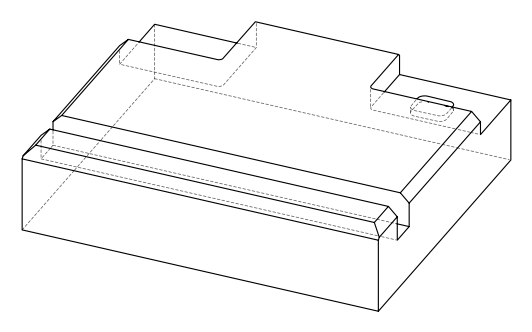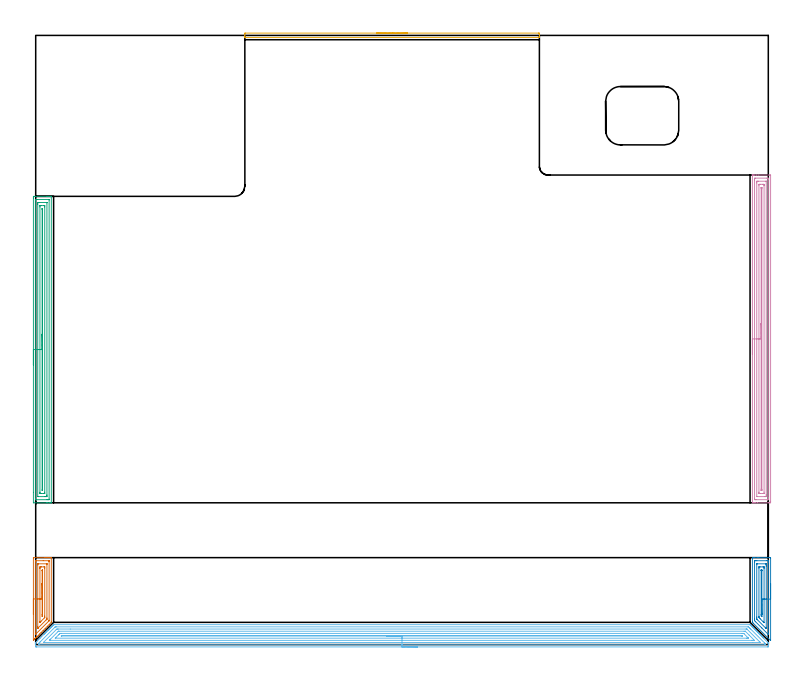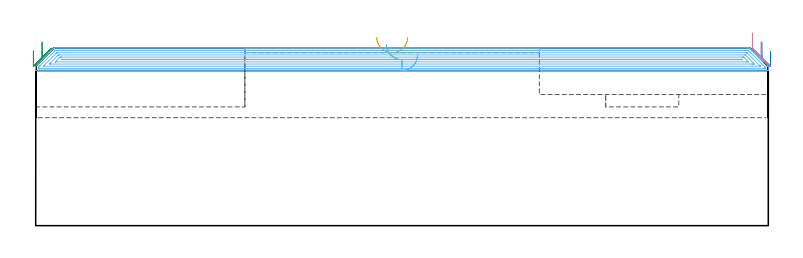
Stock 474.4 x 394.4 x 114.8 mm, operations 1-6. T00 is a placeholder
(PLAN: 10 operations, 4 tool changes, 161.8 min)
(1 AREA_MILL | FG_CHAMFER_SURFACE | UGT0205_001 | 2.08 min | 4208 mm3)
(2 AREA_MILL_1 | FG_CHAMFER_SURFACE_1 | UGT0205_001 | 2.1 min | 4361 mm3)
(3 AREA_MILL_2 | FG_CHAMFER_SURFACE_2 | UGT0205_001 | 8.11 min | 14209 mm3)
(4 AREA_MILL_3 | FG_CHAMFER_SURFACE_3 | UGT0205_001 | 8.67 min | 15678 mm3)
(5 AREA_MILL_4 | FG_CHAMFER_SURFACE_4 | UGT0205_001 | 1.68 min | 765 mm3)
(6 AREA_MILL_5 | FG_CHAMFER_SURFACE_5 | UGT0205_001 | 22.48 min | 47758 mm3)
(7 MILL_CORNER_NOTCH_RECTANGULAR | CORNER_NOTCH_RECTANGULAR | NXT0201_013 | Follow Part, ap 2.5, ae 75% | 52.62 min | 399898 mm3)
(8 MILL_CORNER_NOTCH_RECTANGULAR_1 | CORNER_NOTCH_RECTANGULAR_1 | NXT0201_011 | Follow Part, ap 3, ae 75% | 50.14 min | 533958 mm3)
(9 MILL_RECTANGULAR_POCKET | POCKET_RECTANGULAR_STRAIGHT | UGT0201_100 | Follow Part, ap 4.5, ae 75% | 0.77 min | 13667 mm3)
(10 MILL_RECTANGULAR_SLOT | SLOT_RECTANGULAR | UGT0201_004 | Follow Part, ap 8, ae 75% | 13.15 min | 754271 mm3)
(TOOL UGT0205_001 | Chamfer Mill 20 x 3 x 45 deg. | D20 FL50 Z2)
(TOOL NXT0201_013 | ENDMILL 10mm | D10 FL30 Z4)
(TOOL NXT0201_011 | ENDMILL 12mm [2P460-1200-NA 1630] | D12 FL38 Z6)
(TOOL UGT0201_100 | End Mill 18 mm | D18 FL22 Z2)
(TOOL UGT0201_004 | End Mill 32 mm | D32 FL53 Z6)
(OP 1 AREA_MILL)
G17 G21 G94 G90
T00 M6
G54
G17 G0 G90 X-1.5 Y19.55 S1061 M3
G43 Z124.8 H0
Z113.2
G94 G1 Y19.588 Z112.329 F250.
Y19.702 Z111.464
Y19.891 Z110.612
Y20.153 Z109.78
Y20.487 Z108.974
Y20.89 Z108.2
Y21.358 Z107.464
Y21.889 Z106.772
Y22.479 Z106.129
Y23.122 Z105.54
Y23.814 Z105.009
Y24.55 Z104.54
Y25.324 Z104.137
Y26.13 Z103.803
Y26.962 Z103.541
Y27.813 Z103.352
Y28.678 Z103.238
Y29.55 Z103.2
Y55.753
X-1.495 Y56.151 Z103.202
X-1.491 Y56.29 Z103.205
X-1.347 Y56.3 Z103.35
X6.069 Z110.762
X6.749 Z111.447
X6.953 Z111.65
X7.634 Z112.331
X7.838 Z112.534
X8.246 Z112.945
X9.198 Z113.897
X9.607 Z114.305
X9.874 Y56.299 Z114.572
X10.094 Y56.29 Z114.792
X10.1 Y56.197 Z114.8
Y14.894
X10.099 Y14.405 Z114.782
X10.059 Y14.357 Z114.755
X8.818 Y13.117 Z113.517
X7.543 Y11.843 Z112.242
X6.153 Y10.453 Z110.852
X4.821 Y9.12 Z109.52
X3.488 Y7.788 Z108.187
X2.6 Y6.9 Z107.299
X1.712 Y6.011 Z106.411
X0.824 Y5.123 Z105.523
X0.762 Y5.061 Z105.459
X0.702 Y5.001 Z105.401
X0.527 Y4.827 Z105.226
X0.467 Y4.766 Z105.164
X0.408 Y4.707 Z105.107
X0.231 Y4.531 Z104.93
X0.173 Y4.471 Z104.869
X0.114 Y4.414 Z104.813
X-0.065 Y4.235 Z104.634
X-0.122 Y4.176 Z104.575
X-0.179 Y4.12 Z104.52
X-0.361 Y3.939 Z104.338
X-0.417 Y3.881 Z104.28
X-0.473 Y3.827 Z104.226
X-0.657 Y3.643 Z104.042
X-0.712 Y3.587 Z103.985
X-0.766 Y3.533 Z103.933
X-0.953 Y3.347 Z103.746
X-1.007 Y3.292 Z103.69
X-1.164 Y3.136 Z103.536
X-1.25 Y3.05 Z103.45
X-1.449 Y2.857 Z103.249
X-1.496 Y2.815 Z103.202
X-1.5 Y3.016 Z103.2
Y3.033
Y29.55
X-0.086 Z104.614
X-0.085 Y53.977 Z104.615
X-0.081 Y54.189 Z104.619
X-0.079 Y54.286 Z104.621
X0.119 Y54.292 Z104.819
X0.442 Y54.299 Z105.142
X4.863 Y54.3 Z109.563
X8.401 Z113.101
X8.579 Y54.299 Z113.279
X8.64 Y54.297 Z113.34
X8.665 Y54.294 Z113.365
X8.678 Y54.29 Z113.378
X8.68 Y54.277 Z113.38
X8.683 Y54.19 Z113.383
X8.686 Y54.014 Z113.386
Y53.977
Y15.782
X8.684 Y15.569 Z113.384
X8.681 Y15.464 Z113.381
X8.679 Y15.441 Z113.379
X8.665 Y15.422 Z113.365
X8.632 Y15.385 Z113.332
X8.433 Y15.184 Z113.133
X0.013 Y6.764 Z104.713
X-0.05 Y6.705 Z104.65
X-0.07 Y6.69 Z104.63
X-0.079 Y6.685 Z104.621
X-0.086 Y6.9 Z104.614
Y29.55
X1.329 Z106.029
Y51.631
X1.332 Y52.2 Z106.032
X1.334 Y52.279 Z106.034
X1.335 Y52.29 Z106.035
X1.382 Y52.294 Z106.082
X1.448 Y52.298 Z106.148
X1.548 Y52.3 Z106.248
X1.647 Z106.347
X6.953 Y52.299 Z111.653
X7.053 Y52.297 Z111.753
X7.25 Y52.29 Z111.95
X7.266 Y52.282 Z111.966
X7.268 Y52.273 Z111.968
X7.27 Y52.246 Z111.97
X7.271 Y52.2 Z111.971
Y51.881
Y17.239
X7.269 Y16.67 Z111.969
X7.266 Y16.511 Z111.966
X7.264 Y16.476 Z111.964
X7.246 Y16.453 Z111.946
X7.21 Y16.413 Z111.91
X6.953 Y16.153 Z111.653
X6.769 Y15.968 Z111.469
X1.647 Y10.846 Z106.347
X1.449 Y10.651 Z106.149
X1.403 Y10.607 Z106.103
X1.345 Y10.555 Z106.045
X1.335 Y10.627 Z106.035
X1.332 Y10.686 Z106.032
X1.33 Y10.771 Z106.03
X1.329 Y11.341 Z106.029
X1.328 Y11.66 Z106.028
X1.329 Y29.55 Z106.029
X2.743 Z107.443
Y49.323
X2.744 Y49.536 Z107.444
X2.749 Y50.205 Z107.449
X2.756 Y50.29 Z107.456
X2.845 Y50.293 Z107.545
X3.035 Y50.297 Z107.735
X3.416 Y50.3 Z108.116
X3.539 Z108.239
X5.308 Z110.008
X5.613 Y50.299 Z110.313
X5.766 Y50.296 Z110.466
X5.841 Y50.29 Z110.541
X5.851 Y50.288 Z110.551
X5.853 Y50.277 Z110.553
X5.855 Y50.25 Z110.555
X5.857 Y49.748 Z110.557
Y49.536
Y18.447
X5.855 Y17.773 Z110.555
X5.852 Y17.559 Z110.552
X5.85 Y17.521 Z110.55
X5.824 Y17.485 Z110.524
X5.762 Y17.417 Z110.462
X5.667 Y17.317 Z110.367
X3.416 Y15.064 Z108.116
X2.887 Y14.536 Z107.587
X2.845 Y14.494 Z107.545
X2.797 Y14.449 Z107.497
X2.755 Y14.412 Z107.455
X2.75 Y14.41 Z107.45
X2.747 Y14.419 Z107.447
X2.745 Y14.455 Z107.445
X2.743 Y14.681 Z107.443
Y14.894
Y29.55
X4.157 Z108.857
X4.158 Y47.759 Z108.858
X4.159 Y47.901 Z108.859
X4.163 Y48.046 Z108.863
X4.172 Y48.29 Z108.872
X4.3 Y48.296 Z109.
X4.377 Z109.077
X4.423 Y48.293 Z109.123
X4.432 Y48.291 Z109.132
X4.436 Y48.27 Z109.136
X4.439 Y48.19 Z109.139
X4.442 Y47.903 Z109.142
X4.443 Y47.759 Z109.143
Y19.192
X4.441 Y18.819 Z109.141
X4.438 Y18.633 Z109.138
X4.435 Y18.545 Z109.135
X4.347 Y18.447 Z109.047
X4.323 Y18.424 Z109.023
X4.3 Y18.407 Z109.
X4.164 Y18.319 Z108.864
X4.161 Y18.447 Z108.861
X4.159 Y18.589 Z108.859
X4.157 Y19.335 Z108.857
Y19.479
Y29.55
Y30.421 Z108.895
Y31.286 Z109.009
Y32.138 Z109.198
Y32.97 Z109.46
Y33.776 Z109.794
Y34.55 Z110.197
Y35.286 Z110.665
Y35.978 Z111.197
Y36.621 Z111.786
Y37.21 Z112.429
Y37.741 Z113.121
Y38.21 Z113.857
Y38.613 Z114.631
Y38.947 Z115.437
Y39.209 Z116.269
Y39.398 Z117.12
Y39.512 Z117.985
Y39.55 Z118.857
G0 Z124.8
M5
M2
(OP 2 AREA_MILL_1)
G17 G21 G94 G90
T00 M6
G54
G17 G0 G90 X475.8 Y39.45 S1061 M3
G43 Z124.8 H0
Z113.
G94 G1 Y39.412 Z112.128 F250.
Y39.298 Z111.264
Y39.109 Z110.412
Y38.847 Z109.58
Y38.513 Z108.774
Y38.11 Z108.
Y37.642 Z107.264
Y37.11 Z106.572
Y36.521 Z105.929
Y35.878 Z105.34
Y35.186 Z104.809
Y34.45 Z104.34
Y33.676 Z103.937
Y32.87 Z103.603
Y32.038 Z103.341
Y31.186 Z103.152
Y30.322 Z103.038
Y29.45 Z103.
Y2.842
X475.798 Y2.726 Z103.002
X475.792 Y2.617 Z103.006
X475.681 Y2.721 Z103.116
X475.518 Y2.882 Z103.281
X464.465 Y13.935 Z114.334
X464.133 Y14.266 Z114.664
X464.005 Y14.397 Z114.791
X464. Y14.756 Z114.8
Y56.166
X464.003 Y56.29 Z114.788
X464.034 Y56.294 Z114.758
X464.338 Y56.3 Z114.461
X464.919 Z113.88
X465.453 Z113.342
X467.498 Z111.299
X468.121 Z110.673
X475.237 Z103.56
X475.55 Y56.298 Z103.247
X475.791 Y56.29 Z103.005
X475.799 Y56.049 Z102.999
X475.8 Y29.45 Z103.
X474.386 Z104.414
Y6.703
X474.385 Y6.664 Z104.415
X474.381 Y6.587 Z104.419
X474.375 Y6.486 Z104.425
X474.347 Y6.51 Z104.453
X474.11 Y6.741 Z104.69
X470.101 Y10.748 Z108.699
X466.095 Y14.756 Z112.705
X465.453 Y15.409 Z113.347
X465.421 Y15.646 Z113.379
X465.418 Y15.682 Z113.382
X465.414 Y16.537 Z113.386
Y16.576
Y53.088
X465.417 Y53.94 Z113.383
X465.419 Y53.974 Z113.381
X465.453 Y54.29 Z113.347
X465.985 Y54.298 Z112.815
X466.342 Y54.299 Z112.458
X466.872 Y54.3 Z111.928
X473.458 Y54.299 Z105.342
X473.991 Y54.297 Z104.809
X474.347 Y54.29 Z104.453
X474.381 Y53.94 Z104.419
X474.383 Y53.904 Z104.417
X474.386 Y53.05 Z104.414
Y29.45
X472.972 Z105.828
X472.971 Y11.194 Z105.829
X472.97 Y10.792 Z105.83
X472.966 Y10.387 Z105.834
X472.965 Y10.35 Z105.835
X472.931 Y10.379 Z105.869
X472.847 Y10.457 Z105.953
X472.723 Y10.578 Z106.077
X472.568 Y10.731 Z106.232
X467.232 Y16.069 Z111.568
X466.999 Y16.307 Z111.801
X466.884 Y16.427 Z111.916
X466.835 Y16.484 Z111.965
X466.834 Y16.537 Z111.966
X466.83 Y16.939 Z111.97
X466.829 Y17.428 Z111.971
X466.828 Y17.831 Z111.972
X466.829 Y52.159 Z111.971
X466.83 Y52.26 Z111.97
X466.832 Y52.283 Z111.968
X466.834 Y52.288 Z111.966
X466.857 Y52.292 Z111.943
X466.95 Y52.297 Z111.85
X467.091 Y52.3 Z111.709
X472.428 Z106.372
X472.568 Y52.298 Z106.232
X472.709 Y52.294 Z106.091
X472.965 Y52.284 Z105.835
X472.967 Y52.159 Z105.833
X472.97 Y51.757 Z105.83
X472.971 Y51.268 Z105.829
X472.972 Y50.865 Z105.828
Y29.45
X471.557 Z107.243
Y14.445
X471.556 Y14.289 Z107.244
X471.553 Y14.213 Z107.247
X471.552 Y14.209 Z107.248
X471.542 Y14.215 Z107.258
X471.511 Y14.242 Z107.289
X470.993 Y14.756 Z107.807
X469.011 Y16.74 Z109.789
X468.332 Y17.428 Z110.468
X468.25 Y17.528 Z110.55
X468.247 Y17.62 Z110.553
X468.245 Y17.812 Z110.555
X468.243 Y18.196 Z110.557
Y18.318
Y49.487
X468.249 Y50.25 Z110.551
X468.255 Y50.29 Z110.545
X468.301 Y50.293 Z110.499
X468.402 Y50.297 Z110.398
X468.605 Y50.299 Z110.195
X469.011 Y50.3 Z109.789
X470.867 Z107.933
X471.23 Y50.299 Z107.57
X471.412 Y50.297 Z107.388
X471.502 Y50.294 Z107.298
X471.543 Y50.29 Z107.257
X471.55 Y50.265 Z107.25
X471.556 Y49.61 Z107.244
X471.557 Y49.487 Z107.243
Y29.45
X470.143 Z108.657
X470.142 Y18.966 Z108.658
X470.138 Y18.318 Z108.662
X470.136 Y18.082 Z108.664
X469.9 Y18.3 Z108.9
X469.881 Y18.318 Z108.919
X469.664 Y18.555 Z109.136
X469.659 Y19.209 Z109.141
X469.658 Y19.451 Z109.142
X469.657 Y47.949 Z109.143
X469.66 Y48.193 Z109.14
X469.663 Y48.262 Z109.137
X469.666 Y48.291 Z109.134
X469.679 Y48.293 Z109.121
X469.752 Y48.296 Z109.048
X469.9 Y48.297 Z108.9
X470.097 Y48.292 Z108.703
X470.129 Y48.29 Z108.671
X470.136 Y48.278 Z108.664
X470.138 Y48.241 Z108.662
X470.141 Y48.112 Z108.659
X470.143 Y47.95 Z108.657
Y47.706
Y29.45
Y28.578 Z108.695
Y27.713 Z108.809
Y26.862 Z108.998
Y26.03 Z109.26
Y25.224 Z109.594
Y24.45 Z109.997
Y23.714 Z110.465
Y23.022 Z110.996
Y22.379 Z111.586
Y21.79 Z112.229
Y21.258 Z112.921
Y20.79 Z113.657
Y20.387 Z114.431
Y20.053 Z115.237
Y19.791 Z116.069
Y19.602 Z116.92
Y19.488 Z117.785
Y19.45 Z118.657
G0 Z124.8
M5
M2
(OP 3 AREA_MILL_2)
G17 G21 G94 G90
T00 M6
G54
G17 G0 G90 X-1.5 Y181. S1061 M3
G43 Z124.8 H0
Z113.2
G94 G1 Y181.038 Z112.328 F250.
Y181.152 Z111.464
Y181.341 Z110.612
Y181.603 Z109.78
Y181.937 Z108.974
Y182.34 Z108.2
Y182.808 Z107.464
Y183.34 Z106.772
Y183.929 Z106.129
Y184.572 Z105.54
Y185.264 Z105.009
Y186. Z104.54
Y186.774 Z104.137
Y187.58 Z103.803
Y188.412 Z103.541
Y189.264 Z103.352
Y190.128 Z103.238
Y191. Z103.2
Y289.202
X-1.499 Y289.597 Z103.201
X-1.494 Y290.089 Z103.203
X-1.491 Y290.191 Z103.206
X-1.007 Y290.196 Z103.691
X-0.409 Y290.2 Z104.288
X6.953 Z111.647
X7.527 Z112.224
X7.838 Z112.534
X8.411 Z113.107
X8.722 Z113.417
X9.753 Z114.453
X10.083 Y290.192 Z114.774
X10.097 Y290.191 Z114.788
X10.1 Y290.043 Z114.8
Y91.957
X10.097 Y91.809 Z114.788
X10.083 Y91.807 Z114.774
X9.753 Y91.8 Z114.452
X9.344 Z114.044
X8.722 Z113.417
X7.527 Z112.224
X6.953 Z111.647
X-1.294 Y91.801 Z103.403
X-1.492 Y91.81 Z103.206
X-1.499 Y92.008 Z103.199
X-1.5 Y98.565 Z103.2
Y191.
X-0.086 Z104.614
Y287.812
X-0.084 Y288.026 Z104.616
X-0.081 Y288.133 Z104.619
X-0.079 Y288.178 Z104.621
X-0.006 Y288.19 Z104.694
X0.38 Y288.198 Z105.08
X0.762 Y288.199 Z105.462
X1.263 Y288.2 Z105.963
X8.339 Y288.199 Z113.039
X8.566 Y288.195 Z113.266
X8.668 Y288.19 Z113.368
X8.679 Y288.187 Z113.379
X8.681 Y288.171 Z113.381
X8.684 Y288.126 Z113.384
X8.685 Y288.034 Z113.385
X8.686 Y287.849 Z113.386
Y94.188
X8.684 Y93.974 Z113.384
X8.681 Y93.867 Z113.381
X8.679 Y93.822 Z113.379
X8.606 Y93.81 Z113.306
X8.22 Y93.802 Z112.92
X7.838 Y93.801 Z112.538
X7.337 Y93.8 Z112.037
X0.261 Y93.801 Z104.961
X0.034 Y93.805 Z104.734
X-0.068 Y93.81 Z104.632
X-0.079 Y93.813 Z104.621
X-0.081 Y93.829 Z104.619
X-0.084 Y93.874 Z104.616
X-0.085 Y93.966 Z104.615
X-0.086 Y94.188 Z104.614
Y191.
X1.328 Z106.028
X1.329 Y285.136 Z106.029
X1.33 Y285.455 Z106.03
X1.334 Y286.028 Z106.034
X1.336 Y286.179 Z106.036
X1.483 Y286.193 Z106.183
X1.647 Y286.196 Z106.347
X2.361 Y286.2 Z107.061
X2.531 Z107.231
X6.953 Y286.199 Z111.653
X7.124 Y286.196 Z111.824
X7.237 Y286.19 Z111.937
X7.266 Y286.187 Z111.966
X7.267 Y286.172 Z111.967
X7.269 Y286.135 Z111.969
X7.271 Y286.028 Z111.971
Y96.864
X7.27 Y96.545 Z111.97
X7.266 Y95.972 Z111.966
X7.264 Y95.821 Z111.964
X7.117 Y95.807 Z111.817
X6.953 Y95.804 Z111.653
X6.239 Y95.8 Z110.939
X6.069 Z110.769
X1.647 Y95.801 Z106.347
X1.476 Y95.804 Z106.176
X1.363 Y95.81 Z106.063
X1.334 Y95.813 Z106.034
X1.333 Y95.828 Z106.033
X1.331 Y95.865 Z106.031
X1.329 Y95.972 Z106.029
X1.328 Y191. Z106.028
X2.743 Z107.443
Y283.351
X2.744 Y284.028 Z107.444
X2.747 Y284.126 Z107.447
X2.749 Y284.178 Z107.449
X2.785 Y284.19 Z107.485
X2.995 Y284.194 Z107.695
X3.416 Y284.2 Z108.116
X3.459 Z108.159
X5.227 Z109.927
X5.617 Y284.196 Z110.317
X5.811 Y284.191 Z110.511
X5.851 Y284.188 Z110.551
X5.853 Y284.155 Z110.553
X5.855 Y284.098 Z110.555
X5.857 Y283.565 Z110.557
Y283.351
Y98.649
X5.856 Y97.972 Z110.556
X5.853 Y97.874 Z110.553
X5.851 Y97.822 Z110.551
X5.815 Y97.81 Z110.515
X5.605 Y97.806 Z110.305
X5.184 Y97.8 Z109.884
X5.142 Z109.842
X3.373 Z108.073
X2.983 Y97.804 Z107.683
X2.789 Y97.809 Z107.489
X2.749 Y97.812 Z107.449
X2.747 Y97.845 Z107.447
X2.745 Y97.902 Z107.445
X2.743 Y98.435 Z107.443
Y98.649
Y191.
X4.157 Z108.857
Y281.71
X4.159 Y281.855 Z108.859
X4.164 Y282.143 Z108.864
X4.169 Y282.191 Z108.869
X4.183 Y282.194 Z108.883
X4.222 Y282.196 Z108.922
X4.3 Y282.195 Z109.
X4.389 Y282.19 Z109.089
X4.436 Y282.183 Z109.136
X4.443 Y281.566 Z109.143
Y100.29
X4.441 Y100.145 Z109.141
X4.436 Y99.857 Z109.136
X4.431 Y99.809 Z109.131
X4.417 Y99.806 Z109.117
X4.378 Y99.804 Z109.078
X4.3 Y99.805 Z109.
X4.211 Y99.81 Z108.911
X4.164 Y99.817 Z108.864
X4.157 Y100.434 Z108.857
Y191.
Y191.872 Z108.895
Y192.736 Z109.009
Y193.588 Z109.198
Y194.42 Z109.46
Y195.226 Z109.794
Y196. Z110.197
Y196.736 Z110.665
Y197.428 Z111.196
Y198.071 Z111.786
Y198.66 Z112.429
Y199.192 Z113.121
Y199.66 Z113.857
Y200.063 Z114.631
Y200.397 Z115.437
Y200.659 Z116.269
Y200.848 Z117.12
Y200.962 Z117.985
Y201. Z118.857
G0 Z124.8
M5
M2
(OP 4 AREA_MILL_3)
G17 G21 G94 G90
T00 M6
G54
G17 G0 G90 X464. Y187.9 S1061 M3
G43 Z124.8 H0
G94 G1 Y187.938 Z123.928 F250.
Y188.052 Z123.063
Y188.241 Z122.212
Y188.503 Z121.38
Y188.837 Z120.574
Y189.24 Z119.8
Y189.709 Z119.064
Y190.24 Z118.372
Y190.829 Z117.729
Y191.472 Z117.139
Y192.164 Z116.608
Y192.9 Z116.14
Y193.674 Z115.737
Y194.48 Z115.403
Y195.312 Z115.141
Y196.164 Z114.952
Y197.029 Z114.838
Y197.9 Z114.8
Y303.822
X464.003 Y303.991 Z114.788
X464.047 Y304. Z114.744
X464.449 Z114.35
X464.744 Z114.056
X465.453 Z113.342
X466.697 Z112.1
X468.121 Z110.674
X475.237 Z103.561
X475.506 Y303.998 Z103.291
X475.792 Y303.99 Z103.006
X475.799 Y303.703 Z102.999
X475.8 Y92.753 Z103.
X475.799 Y92.425 Z103.001
X475.794 Y91.865 Z103.004
X475.792 Y91.808 Z103.006
X475.237 Y91.804 Z103.561
X474.615 Y91.8 Z104.183
X467.232 Z111.563
X465.807 Z112.989
X465.453 Z113.342
X464.744 Z114.056
X464.449 Z114.351
X464.047 Z114.744
X464.003 Y91.81 Z114.788
X464. Y91.978 Z114.8
Y197.9
X465.414 Z113.386
Y300.693
X465.415 Y301.587 Z113.385
X465.417 Y301.624 Z113.383
X465.453 Y301.99 Z113.347
X465.933 Y301.999 Z112.867
X473.458 Y302. Z105.342
X473.938 Y301.999 Z104.862
X474.347 Y301.99 Z104.453
X474.383 Y301.587 Z104.417
X474.385 Y301.549 Z104.415
X474.386 Y95.107 Z104.414
X474.385 Y94.213 Z104.415
X474.383 Y94.176 Z104.417
X474.347 Y93.81 Z104.453
X473.867 Y93.801 Z104.933
X466.342 Y93.8 Z112.458
X465.862 Y93.801 Z112.938
X465.453 Y93.81 Z113.347
X465.417 Y94.213 Z113.383
X465.415 Y94.251 Z113.385
X465.414 Y197.9 Z113.386
X466.828 Z111.972
X466.829 Y298.906 Z111.971
X466.831 Y299.309 Z111.969
X466.835 Y299.8 Z111.965
X466.84 Y299.99 Z111.96
X467.035 Y299.997 Z111.765
X467.232 Y299.999 Z111.568
X467.922 Y300. Z110.878
X472.768 Y299.999 Z106.032
X472.901 Y299.996 Z105.899
X472.948 Y299.992 Z105.852
X472.966 Y299.988 Z105.834
X472.967 Y299.982 Z105.833
X472.97 Y299.935 Z105.83
X472.971 Y299.8 Z105.829
Y96.894
X472.969 Y96.491 Z105.831
X472.965 Y96.001 Z105.835
X472.961 Y95.81 Z105.839
X472.765 Y95.803 Z106.035
X472.568 Y95.801 Z106.232
X471.878 Y95.8 Z106.922
X467.032 Y95.801 Z111.768
X466.899 Y95.804 Z111.901
X466.852 Y95.808 Z111.948
X466.834 Y95.812 Z111.966
X466.833 Y95.818 Z111.967
X466.83 Y95.866 Z111.97
X466.829 Y96.001 Z111.971
X466.828 Y197.9 Z111.972
X468.243 Z110.557
Y297.118
X468.247 Y297.885 Z110.553
X468.25 Y297.99 Z110.55
X468.352 Y297.994 Z110.448
X468.572 Y297.998 Z110.228
X469.011 Y298. Z109.789
X470.789 Z108.011
X471.233 Y297.998 Z107.567
X471.448 Y297.994 Z107.352
X471.549 Y297.99 Z107.251
X471.551 Y297.916 Z107.249
X471.557 Y297.241 Z107.243
Y297.118
Y98.682
X471.553 Y97.915 Z107.247
X471.55 Y97.81 Z107.25
X471.448 Y97.806 Z107.352
X471.228 Y97.802 Z107.572
X470.789 Y97.8 Z108.011
X469.011 Z109.789
X468.568 Y97.802 Z110.232
X468.352 Y97.806 Z110.448
X468.251 Y97.81 Z110.549
X468.249 Y97.884 Z110.551
X468.243 Y98.559 Z110.557
Y98.682
Y197.9
X469.657 Z109.143
Y295.33
X469.658 Y295.573 Z109.142
X469.661 Y295.819 Z109.139
X469.664 Y295.973 Z109.136
X469.734 Y295.99 Z109.066
X469.9 Y295.994 Z108.9
X470.128 Y295.995 Z108.672
X470.138 Y295.986 Z108.662
X470.14 Y295.983 Z108.66
X470.143 Y295.33 Z108.657
Y295.086
Y100.47
X470.142 Y100.227 Z108.658
X470.139 Y99.981 Z108.661
X470.136 Y99.827 Z108.664
X470.066 Y99.81 Z108.734
X469.9 Y99.806 Z108.9
X469.672 Y99.805 Z109.128
X469.662 Y99.814 Z109.138
X469.66 Y99.817 Z109.14
X469.657 Y100.47 Z109.143
Y100.714
Y197.9
Y198.772 Z109.181
Y199.637 Z109.295
Y200.488 Z109.484
Y201.32 Z109.746
Y202.126 Z110.08
Y202.9 Z110.483
Y203.636 Z110.952
Y204.328 Z111.483
Y204.971 Z112.072
Y205.561 Z112.715
Y206.092 Z113.407
Y206.56 Z114.143
Y206.963 Z114.917
Y207.297 Z115.723
Y207.559 Z116.555
Y207.748 Z117.407
Y207.862 Z118.272
Y207.9 Z119.143
G0 Z124.8
M5
M2
(OP 5 AREA_MILL_4)
G17 G21 G94 G90
T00 M6
G54
G17 G0 G90 X220.75 Y395.9 S1061 M3
G43 Z124.8 H0
Z122.
G94 G1 X220.788 Z121.128 F250.
X220.902 Z120.264
X221.091 Z119.412
X221.353 Z118.58
X221.687 Z117.774
X222.09 Z117.
X222.558 Z116.264
X223.09 Z115.572
X223.679 Z114.929
X224.322 Z114.34
X225.014 Z113.809
X225.75 Z113.34
X226.524 Z112.937
X227.33 Z112.603
X228.162 Z112.341
X229.013 Z112.152
X229.878 Z112.038
X230.75 Z112.
X325.478
X325.666 Y395.898 Z112.002
X326.098 Y395.891 Z112.005
X326.1 Y395.733 Z112.163
Y394.5 Z113.395
Y393.804 Z114.096
Y393.504 Z114.396
X326.093 Y393.127 Z114.764
X326.09 Y393.103 Z114.788
X325.924 Y393.1 Z114.8
X135.575
X135.41 Y393.103 Z114.788
X135.407 Y393.127 Z114.764
X135.4 Y393.504 Z114.396
Y393.804 Z114.095
Y394.5 Z113.395
Y395.733 Z112.163
X135.402 Y395.891 Z112.005
X135.835 Y395.9 Z112.
X230.75
X231.622 Z112.038
X232.486 Z112.152
X233.338 Z112.341
X234.17 Z112.603
X234.976 Z112.937
X235.75 Z113.34
X236.486 Z113.809
X237.178 Z114.34
X237.821 Z114.929
X238.41 Z115.572
X238.941 Z116.264
X239.41 Z117.
X239.813 Z117.774
X240.147 Z118.58
X240.409 Z119.412
X240.598 Z120.264
X240.712 Z121.128
X240.75 Z122.
G0 Z124.8
M5
M2
(OP 6 AREA_MILL_5)
G17 G21 G94 G90
T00 M6
G54
G17 G0 G90 X247.15 Y-1.5 S1061 M3
G43 Z124.8 H0
Z110.4
G94 G1 X247.112 Z109.528 F250.
X246.998 Z108.664
X246.809 Z107.812
X246.547 Z106.98
X246.213 Z106.174
X245.81 Z105.4
X245.342 Z104.664
X244.81 Z103.972
X244.221 Z103.329
X243.578 Z102.74
X242.886 Z102.208
X242.15 Z101.74
X241.376 Z101.337
X240.57 Z101.003
X239.738 Z100.741
X238.886 Z100.552
X238.022 Z100.438
X237.15 Z100.4
X0.63
X0.455 Y-1.498 Z100.402
X0.002 Y-1.491 Z100.405
X0. Y-1.322 Z100.575
Y-0.071 Z101.824
Y0.656 Z102.556
Y1.3 Z103.2
X1.077 Y2.378 Z104.277
X1.971 Y3.272 Z105.171
X2.866 Y4.166 Z106.065
X3.76 Y5.06 Z106.96
X5.435 Y6.736 Z108.634
X5.548 Y6.85 Z108.746
X5.896 Y7.196 Z109.096
X6.09 Y7.391 Z109.29
X6.323 Y7.624 Z109.522
X6.443 Y7.744 Z109.641
X6.81 Y8.11 Z110.01
X6.966 Y8.266 Z110.166
X7.505 Y8.807 Z110.702
X7.674 Y8.975 Z110.873
X7.784 Y9.085 Z110.983
X7.949 Y9.251 Z111.146
X8.114 Y9.415 Z111.313
X8.231 Y9.532 Z111.43
X8.393 Y9.695 Z111.59
X8.555 Y9.856 Z111.754
X8.678 Y9.979 Z111.877
X8.837 Y10.139 Z112.034
X8.996 Y10.297 Z112.195
X9.125 Y10.426 Z112.324
X9.281 Y10.583 Z112.478
X9.437 Y10.738 Z112.635
X9.572 Y10.873 Z112.771
X9.725 Y11.027 Z112.922
X9.877 Y11.179 Z113.076
X10.019 Y11.32 Z113.218
X10.169 Y11.471 Z113.366
X10.318 Y11.619 Z113.517
X10.467 Y11.768 Z113.665
X10.613 Y11.915 Z113.81
X10.759 Y12.06 Z113.958
X10.914 Y12.215 Z114.112
X11.057 Y12.359 Z114.254
X11.2 Y12.501 Z114.399
X11.361 Y12.662 Z114.56
X11.501 Y12.803 Z114.699
X11.543 Y12.842 Z114.739
X11.605 Y12.896 Z114.789
X11.808 Y12.9 Z114.8
X462.045
X462.504 Y12.893 Z114.792
X462.556 Y12.843 Z114.743
X462.598 Y12.803 Z114.702
X463.043 Y12.359 Z114.255
X463.142 Y12.258 Z114.158
X463.237 Y12.163 Z114.062
X463.339 Y12.063 Z113.959
X463.436 Y11.964 Z113.864
X463.535 Y11.865 Z113.764
X463.635 Y11.767 Z113.663
X463.73 Y11.67 Z113.57
X463.834 Y11.567 Z113.466
X463.931 Y11.471 Z113.367
X464.024 Y11.377 Z113.276
X464.132 Y11.269 Z113.168
X464.227 Y11.175 Z113.071
X464.318 Y11.083 Z112.982
X464.43 Y10.971 Z112.87
X464.523 Y10.879 Z112.775
X464.612 Y10.789 Z112.688
X464.728 Y10.673 Z112.572
X464.819 Y10.583 Z112.479
X464.905 Y10.495 Z112.394
X465.026 Y10.375 Z112.274
X465.115 Y10.287 Z112.183
X465.199 Y10.201 Z112.1
X465.324 Y10.077 Z111.976
X465.411 Y9.991 Z111.887
X465.493 Y9.907 Z111.806
X465.622 Y9.778 Z111.678
X465.707 Y9.695 Z111.591
X465.787 Y9.613 Z111.512
X465.92 Y9.48 Z111.38
X466.002 Y9.399 Z111.296
X466.081 Y9.319 Z111.219
X466.218 Y9.182 Z111.082
X466.298 Y9.103 Z111.
X466.375 Y9.026 Z110.925
X466.516 Y8.884 Z110.783
X466.594 Y8.807 Z110.704
X466.669 Y8.732 Z110.631
X466.814 Y8.586 Z110.485
X466.89 Y8.512 Z110.408
X466.963 Y8.438 Z110.337
X467.112 Y8.288 Z110.187
X467.186 Y8.216 Z110.112
X467.257 Y8.144 Z110.043
X467.41 Y7.99 Z109.889
X467.482 Y7.92 Z109.816
X467.55 Y7.85 Z109.749
X467.708 Y7.692 Z109.591
X467.778 Y7.624 Z109.52
X467.844 Y7.556 Z109.455
X468.007 Y7.394 Z109.293
X468.074 Y7.328 Z109.224
X468.138 Y7.262 Z109.161
X468.305 Y7.096 Z108.995
X468.37 Y7.032 Z108.928
X468.432 Y6.968 Z108.867
X468.603 Y6.798 Z108.697
X468.666 Y6.736 Z108.632
X468.726 Y6.675 Z108.574
X468.901 Y6.5 Z108.399
X468.962 Y6.44 Z108.336
X469.02 Y6.381 Z108.28
X469.199 Y6.202 Z108.101
X469.258 Y6.144 Z108.041
X469.314 Y6.087 Z107.986
X469.497 Y5.904 Z107.803
X469.554 Y5.848 Z107.745
X469.608 Y5.793 Z107.692
X469.795 Y5.606 Z107.505
X469.85 Y5.552 Z107.449
X469.901 Y5.499 Z107.398
X470.093 Y5.308 Z107.207
X470.145 Y5.256 Z107.153
X470.195 Y5.205 Z107.104
X470.391 Y5.009 Z106.908
X470.441 Y4.96 Z106.857
X470.489 Y4.911 Z106.81
X470.689 Y4.711 Z106.61
X470.737 Y4.664 Z106.561
X470.783 Y4.618 Z106.516
X470.987 Y4.413 Z106.312
X471.033 Y4.368 Z106.265
X471.077 Y4.324 Z106.223
X471.285 Y4.115 Z106.014
X473.696 Y1.705 Z103.604
X474.141 Y1.261 Z103.158
X474.266 Y1.131 Z103.029
X474.296 Y1.094 Z102.991
X474.299 Y1.039 Z102.936
X474.3 Y1.013 Z102.911
Y-0.071 Z101.824
Y-1.322 Z100.575
X474.298 Y-1.491 Z100.405
X473.845 Y-1.5 Z100.4
X237.15
Y-0.086 Z101.814
X2.419 Y-0.085 Z101.815
X2.01 Y-0.071 Z101.829
X2.005 Y0.339 Z102.239
X2.01 Y0.817 Z102.717
X2.198 Y1.036 Z102.936
X2.419 Y1.266 Z103.166
X2.637 Y1.487 Z103.387
X2.854 Y1.705 Z103.605
X12.255 Y11.104 Z113.004
X12.441 Y11.286 Z113.186
X12.633 Y11.471 Z113.371
X13.135 Y11.485 Z113.385
X13.149
X461.151
X461.467 Y11.471 Z113.371
X462.045 Y10.903 Z112.803
X462.367 Y10.583 Z112.483
X462.939 Y10.011 Z111.911
X471.881 Y1.069 Z102.969
X472.131 Y0.817 Z102.717
X472.213 Y0.731 Z102.631
X472.274 Y0.664 Z102.564
X472.29 Y0.608 Z102.508
X472.295 Y0.406 Z102.306
X472.29 Y-0.071 Z101.829
X471.896 Y-0.085 Z101.815
X471.881
X237.15 Y-0.086 Z101.814
Y1.328 Z103.228
X5.101 Y1.329 Z103.229
X5.05
X4.992 Y1.332 Z103.232
X4.955 Y1.334 Z103.234
X4.977 Y1.366 Z103.266
X5.039 Y1.435 Z103.335
X5.101 Y1.502 Z103.402
X13.296 Y9.695 Z111.595
X13.674 Y10.062 Z111.962
X14.043 Y10.067 Z111.967
X14.56 Y10.07 Z111.97
X22.389 Y10.071 Z111.971
X459.878
X460.257 Y10.069 Z111.969
X460.382 Y10.067 Z111.967
X460.424 Y10.065 Z111.965
X460.458 Y10.035 Z111.935
X460.53 Y9.968 Z111.868
X460.805 Y9.695 Z111.595
X468.796 Y1.705 Z103.605
X468.957 Y1.541 Z103.441
X469.083 Y1.41 Z103.31
X469.152 Y1.335 Z103.235
X469.062 Y1.333 Z103.233
X468.682 Y1.33 Z103.23
X464.186 Y1.328 Z103.228
X237.15
Y2.743 Z104.643
X9.42
X8.964 Y2.748 Z104.648
X8.814 Y2.75 Z104.65
X8.9 Y2.843 Z104.743
X9.01 Y2.958 Z104.858
X9.105 Y3.056 Z104.956
X9.572 Y3.524 Z105.424
X14.452 Y8.402 Z110.302
X14.615 Y8.563 Z110.463
X14.677 Y8.62 Z110.52
X14.711 Y8.65 Z110.55
X14.753 Y8.652 Z110.552
X14.938 Y8.655 Z110.555
X15.089 Y8.657 Z110.557
X458.62
X459.362 Y8.652 Z110.552
X459.382 Y8.65 Z110.55
X459.404 Y8.636 Z110.536
X459.455 Y8.59 Z110.49
X459.555 Y8.495 Z110.395
X461.908 Y6.144 Z108.044
X464.728 Y3.322 Z105.222
X465.282 Y2.758 Z104.658
X464.728 Y2.746 Z104.646
X464.575 Y2.744 Z104.644
X463.834 Y2.743 Z104.643
X463.682
X237.15
Y4.157 Z106.057
X12.936 Y4.158 Z106.058
X12.795 Y4.16 Z106.06
X12.684 Y4.164 Z106.064
X12.676 Y4.167 Z106.067
X12.691 Y4.186 Z106.086
X12.728 Y4.227 Z106.127
X12.866 Y4.368 Z106.268
X13.007 Y4.509 Z106.409
X14.789 Y6.291 Z108.191
X15.235 Y6.737 Z108.637
X15.532 Y7.032 Z108.932
X15.684 Y7.178 Z109.078
X15.736 Y7.226 Z109.126
X15.832 Y7.236 Z109.136
X16.514 Y7.242 Z109.142
X16.726 Y7.243 Z109.143
X457.361
X457.574 Y7.242 Z109.142
X458.263 Y7.236 Z109.136
X458.359 Y7.231 Z109.131
X458.468 Y7.131 Z109.031
X458.569 Y7.032 Z108.932
X461.151 Y4.451 Z106.351
X461.232 Y4.368 Z106.268
X461.31 Y4.284 Z106.184
X461.417 Y4.163 Z106.063
X461.36 Y4.161 Z106.061
X461.151 Y4.158 Z106.058
X460.469 Y4.157 Z106.057
X460.257
X237.15
Y5.571 Z107.471
X16.948
X16.726 Y5.573 Z107.473
X16.609 Y5.575 Z107.475
X16.54 Y5.578 Z107.478
X16.59 Y5.637 Z107.537
X16.629 Y5.68 Z107.58
X16.659 Y5.71 Z107.61
X16.726 Y5.775 Z107.675
X16.771 Y5.812 Z107.712
X16.804 Y5.822 Z107.722
X16.881 Y5.825 Z107.725
X17.044 Y5.828 Z107.728
X456.68
X457. Y5.826 Z107.726
X457.171 Y5.822 Z107.722
X457.574 Y5.576 Z107.476
Y5.574 Z107.474
X457.256 Y5.572 Z107.472
X456.997 Y5.571 Z107.471
X237.15
X236.278 Z107.509
X235.414 Z107.623
X234.562 Z107.812
X233.73 Z108.074
X232.924 Z108.408
X232.15 Z108.811
X231.414 Z109.28
X230.722 Z109.811
X230.079 Z110.4
X229.49 Z111.043
X228.958 Z111.735
X228.49 Z112.471
X228.087 Z113.245
X227.753 Z114.051
X227.491 Z114.883
X227.302 Z115.735
X227.188 Z116.6
X227.15 Z117.471
G0 Z124.8
M5
M2
